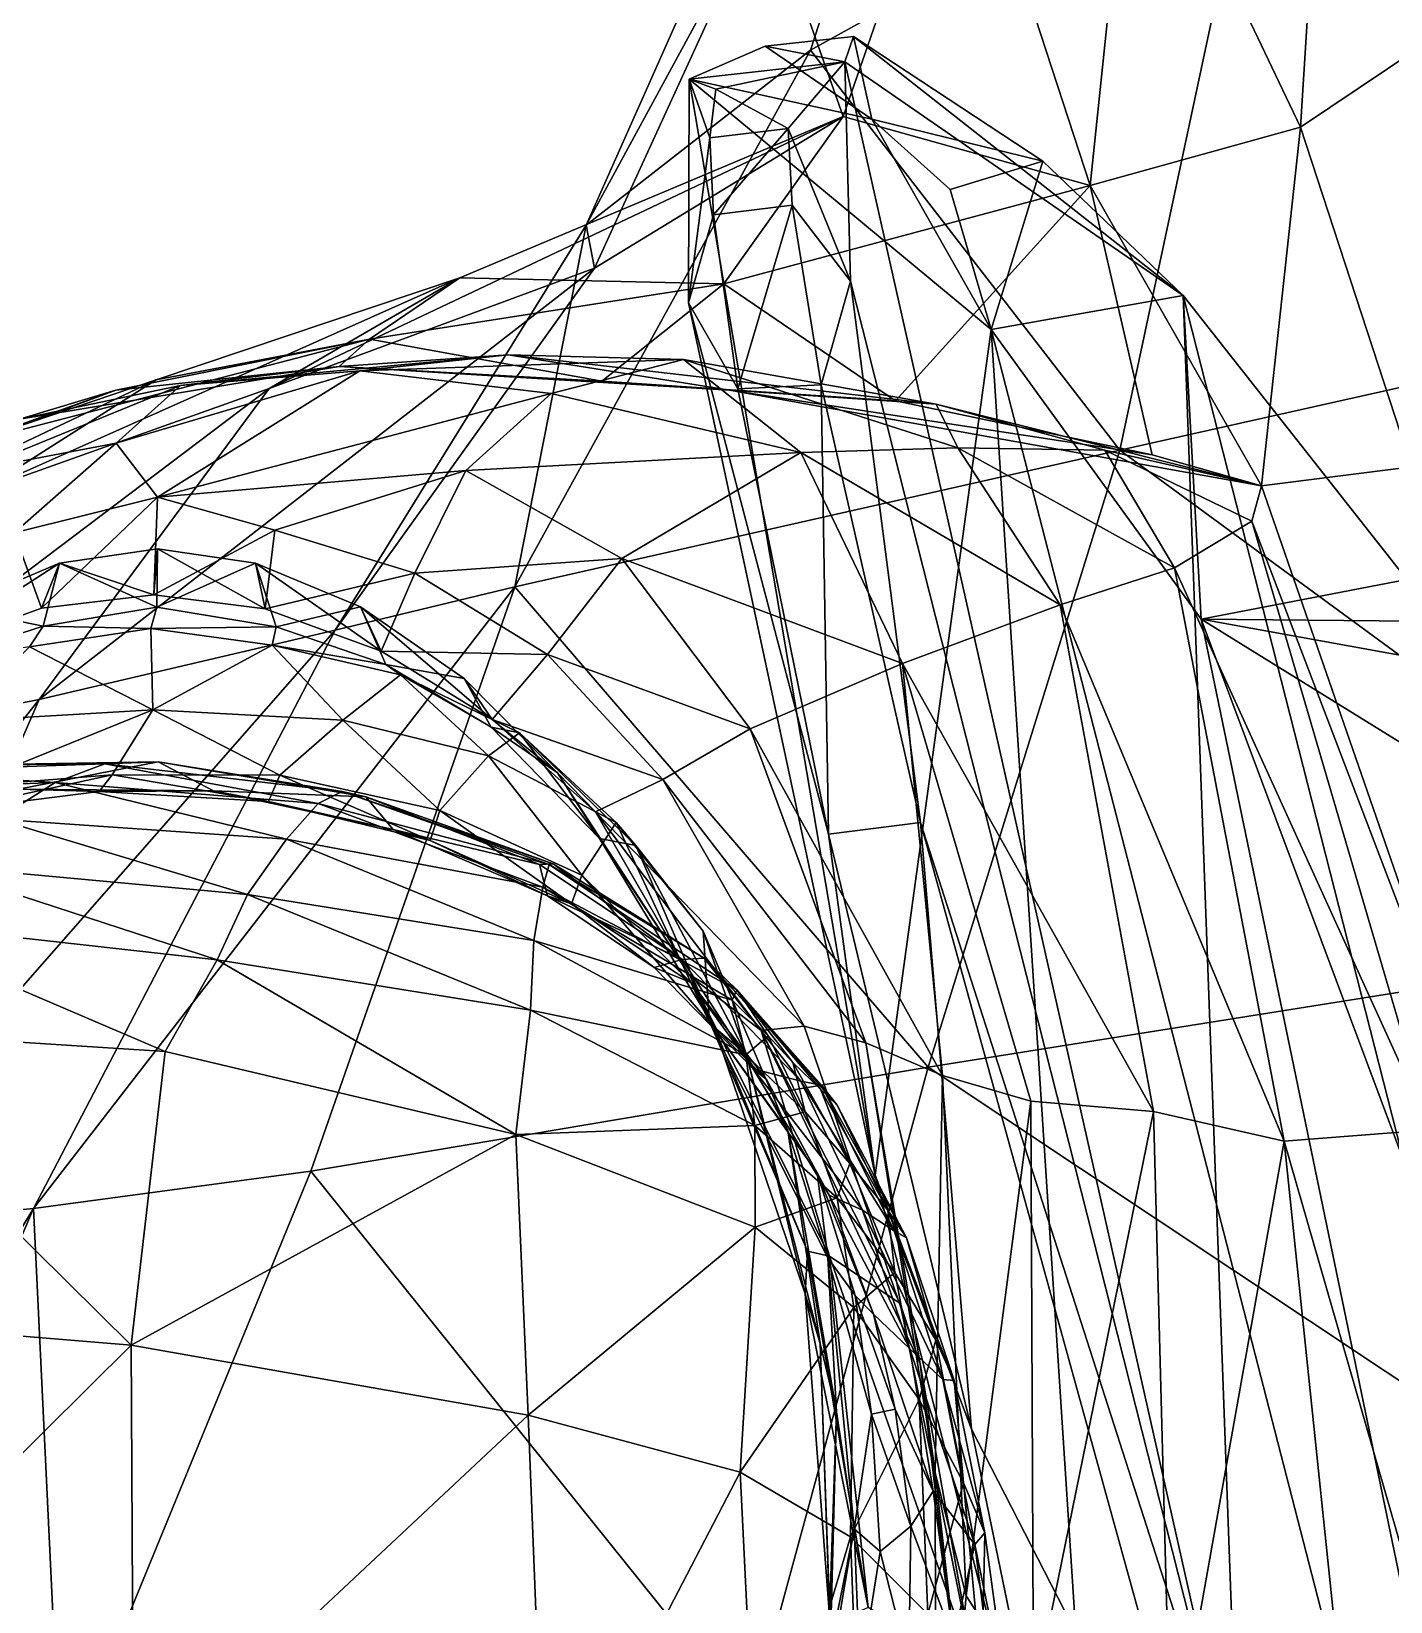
# Model space of a CAD drawing. Extents: x -1.1 to 1.1, y -3.78 to 5.59.
# Drawn here: x -0.856 to -0.411, y 1.039 to 1.552 of the extents above; entities that cross this region are included whole.
import ezdxf

# ---------------------------------------------------------------- set-up
doc = ezdxf.new("R2010")
doc.units = 0
doc.layers.add('STEGOSRS$LWO', color=1, linetype='CONTINUOUS')

msp = doc.modelspace()

# ---------------------------------------------------------------- linework, layer by layer
at = {"layer": 'STEGOSRS$LWO'}
for points in [[(-0.67457, 1.48857, 2.4968), (-0.60115, 1.54574, 2.56112), (-0.47158, 1.94512, 2.37919)], [(-0.61598, 1.59634, 2.33102), (-0.67457, 1.48857, 2.4968), (-0.47158, 1.94512, 2.37919)], [(-0.60115, 1.54574, 2.56112), (-0.45474, 1.62695, 2.66234), (-0.47158, 1.94512, 2.37919)], [(-0.44093, 1.52063, 1.83764), (-0.49577, 1.63547, 1.97441), (-0.41676, 1.90533, 1.81855)], [(-0.38375, 1.55898, 1.77578), (-0.44093, 1.52063, 1.83764), (-0.41676, 1.90533, 1.81855)], [(-0.2349, 1.72826, 2.7997), (-0.45474, 1.62695, 2.66234), (-0.25598, 1.4696, 2.96442)], [(-0.55262, 1.63304, 2.15224), (-0.59048, 1.5241, 2.20216), (-0.61598, 1.59634, 2.33102)], [(-0.5097, 1.50154, 1.99338), (-0.59048, 1.5241, 2.20216), (-0.55262, 1.63304, 2.15224)], [(-0.49577, 1.63547, 1.97441), (-0.5097, 1.50154, 1.99338), (-0.55262, 1.63304, 2.15224)], [(-0.49577, 1.63547, 1.97441), (-0.44093, 1.52063, 1.83764), (-0.5097, 1.50154, 1.99338)], [(-0.45474, 1.62695, 2.66234), (-0.60115, 1.54574, 2.56112), (-0.49998, 1.41505, 2.76504)], [(-0.49998, 1.41505, 2.76504), (-0.25598, 1.4696, 2.96442), (-0.45474, 1.62695, 2.66234)], [(-0.61598, 1.59634, 2.33102), (-0.67182, 1.47454, 2.40073), (-0.67457, 1.48857, 2.4968)], [(-0.59048, 1.5241, 2.20216), (-0.67182, 1.47454, 2.40073), (-0.61598, 1.59634, 2.33102)], [(-0.38375, 1.55898, 1.77578), (-0.4046, 1.40956, 1.76824), (-0.44093, 1.52063, 1.83764)], [(-0.6979, 1.3703, 2.62856), (-0.49998, 1.41505, 2.76504), (-0.60115, 1.54574, 2.56112)], [(-0.60115, 1.54574, 2.56112), (-0.67457, 1.48857, 2.4968), (-0.6979, 1.3703, 2.62856)], [(-0.61602, 1.54707, 4.17737), (-0.58115, 1.52325, 4.0155), (-0.64086, 1.53626, 4.23867)], [(-0.61602, 1.54707, 4.17737), (-0.64086, 1.53626, 4.23867), (-0.58991, 1.54193, 4.25865)], [(-0.58713, 1.55027, 4.17845), (-0.61602, 1.54707, 4.17737), (-0.58991, 1.54193, 4.25865)], [(-0.58115, 1.52325, 4.0155), (-0.61602, 1.54707, 4.17737), (-0.58713, 1.55027, 4.17845)], [(-0.58991, 1.54193, 4.25865), (-0.47927, 1.46554, 3.81535), (-0.58713, 1.55027, 4.17845)], [(-0.52521, 1.5095, 3.9264), (-0.58713, 1.55027, 4.17845), (-0.47927, 1.46554, 3.81535)], [(-0.52521, 1.5095, 3.9264), (-0.58115, 1.52325, 4.0155), (-0.58713, 1.55027, 4.17845)], [(-0.64086, 1.53626, 4.23867), (-0.63216, 1.53298, 4.27149), (-0.58991, 1.54193, 4.25865)], [(-0.58991, 1.54193, 4.25865), (-0.63216, 1.53298, 4.27149), (-0.60846, 1.52018, 4.29641)], [(-0.58813, 1.47027, 4.29694), (-0.58991, 1.54193, 4.25865), (-0.60846, 1.52018, 4.29641)], [(-0.58813, 1.47027, 4.29694), (-0.46108, 0.96934, 4.04246), (-0.58991, 1.54193, 4.25865)], [(-0.58991, 1.54193, 4.25865), (-0.46108, 0.96934, 4.04246), (-0.47927, 1.46554, 3.81535)], [(-0.64086, 1.53626, 4.23867), (-0.64109, 1.46316, 4.28611), (-0.63407, 1.51711, 4.29136)], [(-0.64109, 1.46316, 4.28611), (-0.64086, 1.53626, 4.23867), (-0.58001, 1.17793, 4.1504)], [(-0.63407, 1.51711, 4.29136), (-0.63216, 1.53298, 4.27149), (-0.64086, 1.53626, 4.23867)], [(-0.54205, 1.45445, 3.79911), (-0.64086, 1.53626, 4.23867), (-0.58115, 1.52325, 4.0155)], [(-0.64086, 1.53626, 4.23867), (-0.54205, 1.45445, 3.79911), (-0.58001, 1.17793, 4.1504)], [(-0.63216, 1.53298, 4.27149), (-0.63407, 1.51711, 4.29136), (-0.60846, 1.52018, 4.29641)], [(-0.71589, 1.47138, 2.13101), (-0.77824, 1.43517, 2.28306), (-0.59048, 1.5241, 2.20216)], [(-0.77824, 1.43517, 2.28306), (-0.67182, 1.47454, 2.40073), (-0.59048, 1.5241, 2.20216)], [(-0.71589, 1.47138, 2.13101), (-0.59048, 1.5241, 2.20216), (-0.62957, 1.46944, 1.98511)], [(-0.63407, 1.51711, 4.29136), (-0.63293, 1.49199, 4.30052), (-0.60846, 1.52018, 4.29641)], [(-0.60718, 1.49508, 4.3056), (-0.60846, 1.52018, 4.29641), (-0.63293, 1.49199, 4.30052)], [(-0.5097, 1.50154, 1.99338), (-0.62957, 1.46944, 1.98511), (-0.59048, 1.5241, 2.20216)], [(-0.60718, 1.49508, 4.3056), (-0.58813, 1.47027, 4.29694), (-0.60846, 1.52018, 4.29641)], [(-0.55554, 1.50028, 3.90539), (-0.54205, 1.45445, 3.79911), (-0.58115, 1.52325, 4.0155)], [(-0.55554, 1.50028, 3.90539), (-0.58115, 1.52325, 4.0155), (-0.52521, 1.5095, 3.9264)], [(-0.45373, 1.40334, 1.80588), (-0.5097, 1.50154, 1.99338), (-0.44093, 1.52063, 1.83764)], [(-0.4046, 1.40956, 1.76824), (-0.45373, 1.40334, 1.80588), (-0.44093, 1.52063, 1.83764)], [(-0.63293, 1.49199, 4.30052), (-0.63407, 1.51711, 4.29136), (-0.64109, 1.46316, 4.28611)], [(-0.54205, 1.45445, 3.79911), (-0.55554, 1.50028, 3.90539), (-0.52521, 1.5095, 3.9264)], [(-0.47927, 1.46554, 3.81535), (-0.54205, 1.45445, 3.79911), (-0.52521, 1.5095, 3.9264)], [(-0.62957, 1.46944, 1.98511), (-0.5097, 1.50154, 1.99338), (-0.57335, 1.43112, 1.8332)], [(-0.4895, 1.41349, 1.83217), (-0.57335, 1.43112, 1.8332), (-0.5097, 1.50154, 1.99338)], [(-0.45373, 1.40334, 1.80588), (-0.4895, 1.41349, 1.83217), (-0.5097, 1.50154, 1.99338)], [(-0.63293, 1.49199, 4.30052), (-0.6249, 1.43506, 4.29239), (-0.60718, 1.49508, 4.3056)], [(-0.59771, 1.43641, 4.29706), (-0.60718, 1.49508, 4.3056), (-0.6249, 1.43506, 4.29239)], [(-0.60718, 1.49508, 4.3056), (-0.59771, 1.43641, 4.29706), (-0.58813, 1.47027, 4.29694)], [(-0.63293, 1.49199, 4.30052), (-0.64109, 1.46316, 4.28611), (-0.6249, 1.43506, 4.29239)], [(-0.75667, 1.35615, 2.5584), (-0.6979, 1.3703, 2.62856), (-0.67457, 1.48857, 2.4968)], [(-0.67182, 1.47454, 2.40073), (-0.75667, 1.35615, 2.5584), (-0.67457, 1.48857, 2.4968)], [(-0.77824, 1.43517, 2.28306), (-0.85343, 1.33353, 2.39829), (-0.67182, 1.47454, 2.40073)], [(-0.85343, 1.33353, 2.39829), (-0.75667, 1.35615, 2.5584), (-0.67182, 1.47454, 2.40073)], [(-0.81519, 1.43795, 2.06368), (-0.87253, 1.40156, 2.16455), (-0.71589, 1.47138, 2.13101)], [(-0.87253, 1.40156, 2.16455), (-0.77824, 1.43517, 2.28306), (-0.71589, 1.47138, 2.13101)], [(-0.81519, 1.43795, 2.06368), (-0.71589, 1.47138, 2.13101), (-0.74543, 1.4513, 1.95079)], [(-0.62957, 1.46944, 1.98511), (-0.74543, 1.4513, 1.95079), (-0.71589, 1.47138, 2.13101)], [(-0.74543, 1.4513, 1.95079), (-0.62957, 1.46944, 1.98511), (-0.66941, 1.43756, 1.83386)], [(-0.57335, 1.43112, 1.8332), (-0.66941, 1.43756, 1.83386), (-0.62957, 1.46944, 1.98511)], [(-0.59771, 1.43641, 4.29706), (-0.56517, 1.29331, 4.23433), (-0.58813, 1.47027, 4.29694)], [(-0.46108, 0.96934, 4.04246), (-0.58813, 1.47027, 4.29694), (-0.56517, 1.29331, 4.23433)], [(-0.25598, 1.4696, 2.96442), (-0.49998, 1.41505, 2.76504), (-0.28501, 1.25745, 3.0807)], [(-0.6249, 1.43506, 4.29239), (-0.64109, 1.46316, 4.28611), (-0.59524, 1.28948, 4.22803)], [(-0.64109, 1.46316, 4.28611), (-0.58001, 1.17793, 4.1504), (-0.59524, 1.28948, 4.22803)], [(-0.4734, 1.35976, 3.55936), (-0.54205, 1.45445, 3.79911), (-0.47927, 1.46554, 3.81535)], [(-0.40619, 1.37274, 3.58354), (-0.4734, 1.35976, 3.55936), (-0.47927, 1.46554, 3.81535)], [(-0.46108, 0.96934, 4.04246), (-0.21888, 0.44364, 3.48794), (-0.47927, 1.46554, 3.81535)], [(-0.47927, 1.46554, 3.81535), (-0.21888, 0.44364, 3.48794), (-0.40619, 1.37274, 3.58354)], [(-0.58001, 1.17793, 4.1504), (-0.54205, 1.45445, 3.79911), (-0.50509, 0.88407, 3.9867)], [(-0.50509, 0.88407, 3.9867), (-0.54205, 1.45445, 3.79911), (-0.29145, 0.48169, 3.38892)], [(-0.54205, 1.45445, 3.79911), (-0.4734, 1.35976, 3.55936), (-0.29145, 0.48169, 3.38892)], [(-0.8283, 1.43467, 1.86351), (-0.87706, 1.4171, 1.94047), (-0.74543, 1.4513, 1.95079)], [(-0.87706, 1.4171, 1.94047), (-0.81519, 1.43795, 2.06368), (-0.74543, 1.4513, 1.95079)], [(-0.8283, 1.43467, 1.86351), (-0.74543, 1.4513, 1.95079), (-0.75535, 1.44234, 1.7809)], [(-0.66941, 1.43756, 1.83386), (-0.75535, 1.44234, 1.7809), (-0.74543, 1.4513, 1.95079)], [(-0.75535, 1.44234, 1.7809), (-0.7, 1.44619, 1.68489), (-0.80719, 1.4361, 1.63141)], [(-0.7, 1.44619, 1.68489), (-0.74858, 1.44093, 1.5537), (-0.80719, 1.4361, 1.63141)], [(-0.7, 1.44619, 1.68489), (-0.75535, 1.44234, 1.7809), (-0.62767, 1.43467, 1.76029)], [(-0.7, 1.44619, 1.68489), (-0.64273, 1.44462, 1.59622), (-0.74858, 1.44093, 1.5537)], [(-0.64273, 1.44462, 1.59622), (-0.68601, 1.43354, 1.46926), (-0.74858, 1.44093, 1.5537)], [(-0.62767, 1.43467, 1.76029), (-0.56007, 1.43009, 1.71448), (-0.7, 1.44619, 1.68489)], [(-0.64273, 1.44462, 1.59622), (-0.7, 1.44619, 1.68489), (-0.56007, 1.43009, 1.71448)], [(-0.64273, 1.44462, 1.59622), (-0.60432, 1.41425, 1.47823), (-0.68601, 1.43354, 1.46926)], [(-0.56007, 1.43009, 1.71448), (-0.553, 1.41576, 1.61619), (-0.64273, 1.44462, 1.59622)], [(-0.60432, 1.41425, 1.47823), (-0.64273, 1.44462, 1.59622), (-0.553, 1.41576, 1.61619)], [(-0.87706, 1.4171, 1.94047), (-0.93783, 1.37989, 2.0108), (-0.81519, 1.43795, 2.06368)], [(-0.93783, 1.37989, 2.0108), (-0.87253, 1.40156, 2.16455), (-0.81519, 1.43795, 2.06368)], [(-0.80719, 1.4361, 1.63141), (-0.85983, 1.42511, 1.68653), (-0.75535, 1.44234, 1.7809)], [(-0.85983, 1.42511, 1.68653), (-0.8283, 1.43467, 1.86351), (-0.75535, 1.44234, 1.7809)], [(-0.80719, 1.4361, 1.63141), (-0.74858, 1.44093, 1.5537), (-0.82823, 1.41734, 1.41659)], [(-0.74858, 1.44093, 1.5537), (-0.81471, 1.39965, 1.24099), (-0.82823, 1.41734, 1.41659)], [(-0.74858, 1.44093, 1.5537), (-0.68601, 1.43354, 1.46926), (-0.81471, 1.39965, 1.24099)], [(-0.66941, 1.43756, 1.83386), (-0.62767, 1.43467, 1.76029), (-0.75535, 1.44234, 1.7809)], [(-0.62767, 1.43467, 1.76029), (-0.66941, 1.43756, 1.83386), (-0.57335, 1.43112, 1.8332)], [(-0.87253, 1.40156, 2.16455), (-0.93377, 1.31771, 2.23581), (-0.77824, 1.43517, 2.28306)], [(-0.93377, 1.31771, 2.23581), (-0.85343, 1.33353, 2.39829), (-0.77824, 1.43517, 2.28306)], [(-0.85983, 1.42511, 1.68653), (-0.91788, 1.40152, 1.73569), (-0.8283, 1.43467, 1.86351)], [(-0.91788, 1.40152, 1.73569), (-0.87706, 1.4171, 1.94047), (-0.8283, 1.43467, 1.86351)], [(-0.82823, 1.41734, 1.41659), (-0.87504, 1.4085, 1.44543), (-0.80719, 1.4361, 1.63141)], [(-0.87504, 1.4085, 1.44543), (-0.85983, 1.42511, 1.68653), (-0.80719, 1.4361, 1.63141)], [(-0.68601, 1.43354, 1.46926), (-0.71386, 1.40835, 1.31403), (-0.81471, 1.39965, 1.24099)], [(-0.68601, 1.43354, 1.46926), (-0.60432, 1.41425, 1.47823), (-0.71386, 1.40835, 1.31403)], [(-0.45373, 1.40334, 1.80588), (-0.62767, 1.43467, 1.76029), (-0.4895, 1.41349, 1.83217)], [(-0.62767, 1.43467, 1.76029), (-0.57335, 1.43112, 1.8332), (-0.4895, 1.41349, 1.83217)], [(-0.56007, 1.43009, 1.71448), (-0.62767, 1.43467, 1.76029), (-0.45373, 1.40334, 1.80588)], [(-0.6249, 1.43506, 4.29239), (-0.59524, 1.28948, 4.22803), (-0.59771, 1.43641, 4.29706)], [(-0.56517, 1.29331, 4.23433), (-0.59771, 1.43641, 4.29706), (-0.59524, 1.28948, 4.22803)], [(-0.50498, 1.41499, 1.71357), (-0.56007, 1.43009, 1.71448), (-0.45373, 1.40334, 1.80588)], [(-0.553, 1.41576, 1.61619), (-0.56007, 1.43009, 1.71448), (-0.50498, 1.41499, 1.71357)], [(-0.86154, 1.388, 1.21196), (-0.87504, 1.4085, 1.44543), (-0.82823, 1.41734, 1.41659)], [(-0.81471, 1.39965, 1.24099), (-0.86154, 1.388, 1.21196), (-0.82823, 1.41734, 1.41659)], [(-0.60432, 1.41425, 1.47823), (-0.66293, 1.37963, 1.26532), (-0.71386, 1.40835, 1.31403)], [(-0.49998, 1.41505, 2.76504), (-0.6979, 1.3703, 2.62856), (-0.56274, 1.2133, 2.87026)], [(-0.60432, 1.41425, 1.47823), (-0.57113, 1.3452, 1.38412), (-0.66293, 1.37963, 1.26532)], [(-0.553, 1.41576, 1.61619), (-0.51954, 1.36444, 1.55762), (-0.60432, 1.41425, 1.47823)], [(-0.57113, 1.3452, 1.38412), (-0.60432, 1.41425, 1.47823), (-0.51954, 1.36444, 1.55762)], [(-0.56274, 1.2133, 2.87026), (-0.28501, 1.25745, 3.0807), (-0.49998, 1.41505, 2.76504)], [(-0.50498, 1.41499, 1.71357), (-0.48217, 1.37653, 1.67257), (-0.553, 1.41576, 1.61619)], [(-0.51954, 1.36444, 1.55762), (-0.553, 1.41576, 1.61619), (-0.48217, 1.37653, 1.67257)], [(-0.45373, 1.40334, 1.80588), (-0.45689, 1.39182, 1.76623), (-0.50498, 1.41499, 1.71357)], [(-0.48217, 1.37653, 1.67257), (-0.50498, 1.41499, 1.71357), (-0.45689, 1.39182, 1.76623)], [(-0.81471, 1.39965, 1.24099), (-0.71386, 1.40835, 1.31403), (-0.77632, 1.38887, 1.18335)], [(-0.71386, 1.40835, 1.31403), (-0.73059, 1.37482, 1.16701), (-0.77632, 1.38887, 1.18335)], [(-0.71386, 1.40835, 1.31403), (-0.66293, 1.37963, 1.26532), (-0.73059, 1.37482, 1.16701)], [(-0.45373, 1.40334, 1.80588), (-0.4046, 1.40956, 1.76824), (-0.37967, 1.18971, 1.69008)], [(-0.45373, 1.40334, 1.80588), (-0.37967, 1.18971, 1.69008), (-0.45689, 1.39182, 1.76623)], [(-0.85269, 1.36331, 1.05631), (-0.86154, 1.388, 1.21196), (-0.81471, 1.39965, 1.24099)], [(-0.81596, 1.36773, 1.05544), (-0.85269, 1.36331, 1.05631), (-0.81471, 1.39965, 1.24099)], [(-0.81471, 1.39965, 1.24099), (-0.77632, 1.38887, 1.18335), (-0.81596, 1.36773, 1.05544)], [(-0.45689, 1.39182, 1.76623), (-0.39854, 1.19274, 1.65466), (-0.48217, 1.37653, 1.67257)], [(-0.37967, 1.18971, 1.69008), (-0.39854, 1.19274, 1.65466), (-0.45689, 1.39182, 1.76623)], [(-0.85269, 1.36331, 1.05631), (-0.89136, 1.34929, 1.0556), (-0.86154, 1.388, 1.21196)], [(-0.77632, 1.38887, 1.18335), (-0.7795, 1.36314, 1.05533), (-0.81596, 1.36773, 1.05544)], [(-0.77632, 1.38887, 1.18335), (-0.73059, 1.37482, 1.16701), (-0.7795, 1.36314, 1.05533)], [(-0.81468, 1.38278, 0.94678), (-0.84677, 1.3781, 0.94587), (-0.81596, 1.36773, 1.05544)], [(-0.81468, 1.38278, 0.94678), (-0.8149, 1.36362, 0.84117), (-0.84677, 1.3781, 0.94587)], [(-0.81596, 1.36773, 1.05544), (-0.7795, 1.36314, 1.05533), (-0.81468, 1.38278, 0.94678)], [(-0.81468, 1.38278, 0.94678), (-0.78265, 1.37806, 0.9455), (-0.8149, 1.36362, 0.84117)], [(-0.78265, 1.37806, 0.9455), (-0.81468, 1.38278, 0.94678), (-0.7795, 1.36314, 1.05533)], [(-0.88128, 1.36346, 0.9409), (-0.89136, 1.34929, 1.0556), (-0.84677, 1.3781, 0.94587)], [(-0.89136, 1.34929, 1.0556), (-0.85269, 1.36331, 1.05631), (-0.84677, 1.3781, 0.94587)], [(-0.84677, 1.3781, 0.94587), (-0.8521, 1.35748, 0.81791), (-0.88128, 1.36346, 0.9409)], [(-0.85269, 1.36331, 1.05631), (-0.81596, 1.36773, 1.05544), (-0.84677, 1.3781, 0.94587)], [(-0.8521, 1.35748, 0.81791), (-0.84677, 1.3781, 0.94587), (-0.8149, 1.36362, 0.84117)], [(-0.77592, 1.35722, 0.81782), (-0.8149, 1.36362, 0.84117), (-0.78265, 1.37806, 0.9455)], [(-0.74836, 1.3638, 0.94233), (-0.78265, 1.37806, 0.9455), (-0.74163, 1.34931, 1.05506)], [(-0.7795, 1.36314, 1.05533), (-0.74163, 1.34931, 1.05506), (-0.78265, 1.37806, 0.9455)], [(-0.78265, 1.37806, 0.9455), (-0.74836, 1.3638, 0.94233), (-0.77592, 1.35722, 0.81782)], [(-0.66293, 1.37963, 1.26532), (-0.68723, 1.34824, 1.15042), (-0.73059, 1.37482, 1.16701)], [(-0.66293, 1.37963, 1.26532), (-0.62088, 1.32387, 1.22373), (-0.68723, 1.34824, 1.15042)], [(-0.57113, 1.3452, 1.38412), (-0.62088, 1.32387, 1.22373), (-0.66293, 1.37963, 1.26532)], [(-0.48217, 1.37653, 1.67257), (-0.44632, 1.18907, 1.57167), (-0.51954, 1.36444, 1.55762)], [(-0.39854, 1.19274, 1.65466), (-0.44632, 1.18907, 1.57167), (-0.48217, 1.37653, 1.67257)], [(-0.73059, 1.37482, 1.16701), (-0.74163, 1.34931, 1.05506), (-0.7795, 1.36314, 1.05533)], [(-0.73059, 1.37482, 1.16701), (-0.68723, 1.34824, 1.15042), (-0.74163, 1.34931, 1.05506)], [(-0.36857, 1.35873, 3.19522), (-0.4734, 1.35976, 3.55936), (-0.40619, 1.37274, 3.58354)], [(-0.75667, 1.35615, 2.5584), (-0.85531, 1.16706, 2.66291), (-0.6979, 1.3703, 2.62856)], [(-0.85531, 1.16706, 2.66291), (-0.76454, 1.17932, 2.73385), (-0.6979, 1.3703, 2.62856)], [(-0.76454, 1.17932, 2.73385), (-0.56274, 1.2133, 2.87026), (-0.6979, 1.3703, 2.62856)], [(-0.88766, 1.34597, 0.81874), (-0.88128, 1.36346, 0.9409), (-0.8521, 1.35748, 0.81791)], [(-0.8149, 1.36362, 0.84117), (-0.81693, 1.3567, 0.6662), (-0.8521, 1.35748, 0.81791)], [(-0.8149, 1.36362, 0.84117), (-0.77592, 1.35722, 0.81782), (-0.81693, 1.3567, 0.6662)], [(-0.74005, 1.34488, 0.81871), (-0.77592, 1.35722, 0.81782), (-0.74836, 1.3638, 0.94233)], [(-0.71447, 1.34034, 0.93744), (-0.74836, 1.3638, 0.94233), (-0.70531, 1.32692, 1.05268)], [(-0.74163, 1.34931, 1.05506), (-0.70531, 1.32692, 1.05268), (-0.74836, 1.3638, 0.94233)], [(-0.74836, 1.3638, 0.94233), (-0.71447, 1.34034, 0.93744), (-0.74005, 1.34488, 0.81871)], [(-0.51954, 1.36444, 1.55762), (-0.48896, 1.19879, 1.4762), (-0.57113, 1.3452, 1.38412)], [(-0.44632, 1.18907, 1.57167), (-0.48896, 1.19879, 1.4762), (-0.51954, 1.36444, 1.55762)], [(-0.85343, 1.33353, 2.39829), (-0.92885, 1.16002, 2.47576), (-0.75667, 1.35615, 2.5584)], [(-0.92885, 1.16002, 2.47576), (-0.85531, 1.16706, 2.66291), (-0.75667, 1.35615, 2.5584)], [(-0.8521, 1.35748, 0.81791), (-0.85661, 1.35075, 0.64319), (-0.88766, 1.34597, 0.81874)], [(-0.85661, 1.35075, 0.64319), (-0.8521, 1.35748, 0.81791), (-0.81693, 1.3567, 0.6662)], [(-0.81693, 1.3567, 0.6662), (-0.81623, 1.33009, 0.47303), (-0.85661, 1.35075, 0.64319)], [(-0.77719, 1.35128, 0.64342), (-0.81693, 1.3567, 0.6662), (-0.77592, 1.35722, 0.81782)], [(-0.81693, 1.3567, 0.6662), (-0.77719, 1.35128, 0.64342), (-0.81623, 1.33009, 0.47303)], [(-0.77592, 1.35722, 0.81782), (-0.74005, 1.34488, 0.81871), (-0.77719, 1.35128, 0.64342)], [(-0.36857, 1.35873, 3.19522), (-0.37713, 1.34235, 3.1807), (-0.4734, 1.35976, 3.55936)], [(-0.37713, 1.34235, 3.1807), (-0.35615, 1.28718, 3.13701), (-0.4734, 1.35976, 3.55936)], [(-0.35615, 1.28718, 3.13701), (-0.30686, 0.91446, 3.18238), (-0.4734, 1.35976, 3.55936)], [(-0.30686, 0.91446, 3.18238), (-0.29145, 0.48169, 3.38892), (-0.4734, 1.35976, 3.55936)], [(-0.88129, 1.32629, 0.47287), (-0.85661, 1.35075, 0.64319), (-0.81623, 1.33009, 0.47303)], [(-0.75412, 1.32668, 0.47249), (-0.81623, 1.33009, 0.47303), (-0.77719, 1.35128, 0.64342)], [(-0.73526, 1.34158, 0.64775), (-0.77719, 1.35128, 0.64342), (-0.74005, 1.34488, 0.81871)], [(-0.77719, 1.35128, 0.64342), (-0.73526, 1.34158, 0.64775), (-0.75412, 1.32668, 0.47249)], [(-0.68723, 1.34824, 1.15042), (-0.70531, 1.32692, 1.05268), (-0.74163, 1.34931, 1.05506)], [(-0.68723, 1.34824, 1.15042), (-0.64946, 1.30733, 1.13205), (-0.70531, 1.32692, 1.05268)], [(-0.62088, 1.32387, 1.22373), (-0.64946, 1.30733, 1.13205), (-0.68723, 1.34824, 1.15042)], [(-0.57113, 1.3452, 1.38412), (-0.55802, 1.2105, 1.28745), (-0.62088, 1.32387, 1.22373)], [(-0.55802, 1.2105, 1.28745), (-0.57113, 1.3452, 1.38412), (-0.52916, 1.20213, 1.37961)], [(-0.48896, 1.19879, 1.4762), (-0.52916, 1.20213, 1.37961), (-0.57113, 1.3452, 1.38412)], [(-0.70647, 1.31507, 0.47475), (-0.75412, 1.32668, 0.47249), (-0.73526, 1.34158, 0.64775)], [(-0.74005, 1.34488, 0.81871), (-0.70566, 1.32447, 0.81375), (-0.73526, 1.34158, 0.64775)], [(-0.70566, 1.32447, 0.81375), (-0.74005, 1.34488, 0.81871), (-0.71447, 1.34034, 0.93744)], [(-0.69636, 1.32263, 0.64656), (-0.73526, 1.34158, 0.64775), (-0.70566, 1.32447, 0.81375)], [(-0.73526, 1.34158, 0.64775), (-0.69636, 1.32263, 0.64656), (-0.70647, 1.31507, 0.47475)], [(-0.71447, 1.34034, 0.93744), (-0.70531, 1.32692, 1.05268), (-0.68396, 1.30948, 0.9331)], [(-0.71447, 1.34034, 0.93744), (-0.68396, 1.30948, 0.9331), (-0.70566, 1.32447, 0.81375)], [(-0.93377, 1.31771, 2.23581), (-0.98667, 1.16556, 2.30367), (-0.85343, 1.33353, 2.39829)], [(-0.98667, 1.16556, 2.30367), (-0.92885, 1.16002, 2.47576), (-0.85343, 1.33353, 2.39829)], [(-0.87821, 1.30504, 0.35261), (-0.88129, 1.32629, 0.47287), (-0.81623, 1.33009, 0.47303)], [(-0.82955, 1.3089, 0.32487), (-0.87821, 1.30504, 0.35261), (-0.81623, 1.33009, 0.47303)], [(-0.82955, 1.3089, 0.32487), (-0.81623, 1.33009, 0.47303), (-0.77475, 1.30874, 0.34775)], [(-0.81623, 1.33009, 0.47303), (-0.75412, 1.32668, 0.47249), (-0.77475, 1.30874, 0.34775)], [(-0.77475, 1.30874, 0.34775), (-0.75412, 1.32668, 0.47249), (-0.72238, 1.29715, 0.34708)], [(-0.75412, 1.32668, 0.47249), (-0.70647, 1.31507, 0.47475), (-0.72238, 1.29715, 0.34708)], [(-0.70531, 1.32692, 1.05268), (-0.67145, 1.29676, 1.04742), (-0.68396, 1.30948, 0.9331)], [(-0.64946, 1.30733, 1.13205), (-0.67145, 1.29676, 1.04742), (-0.70531, 1.32692, 1.05268)], [(-0.66468, 1.29323, 0.47556), (-0.70647, 1.31507, 0.47475), (-0.69636, 1.32263, 0.64656)], [(-0.70566, 1.32447, 0.81375), (-0.67014, 1.28805, 0.80464), (-0.69636, 1.32263, 0.64656)], [(-0.67014, 1.28805, 0.80464), (-0.70566, 1.32447, 0.81375), (-0.68396, 1.30948, 0.9331)], [(-0.65835, 1.28573, 0.64434), (-0.69636, 1.32263, 0.64656), (-0.67014, 1.28805, 0.80464)], [(-0.69636, 1.32263, 0.64656), (-0.65835, 1.28573, 0.64434), (-0.66468, 1.29323, 0.47556)], [(-0.62088, 1.32387, 1.22373), (-0.5831, 1.22119, 1.1935), (-0.64946, 1.30733, 1.13205)], [(-0.5831, 1.22119, 1.1935), (-0.62088, 1.32387, 1.22373), (-0.55802, 1.2105, 1.28745)], [(-0.72238, 1.29715, 0.34708), (-0.70647, 1.31507, 0.47475), (-0.67595, 1.27606, 0.35211)], [(-0.70647, 1.31507, 0.47475), (-0.66468, 1.29323, 0.47556), (-0.67595, 1.27606, 0.35211)], [(-0.92614, 1.3033, 0.0771), (-0.90518, 1.30989, 0.10349), (-0.84818, 1.30635, 0.07322)], [(-0.90518, 1.30989, 0.10349), (-0.88136, 1.31205, 0.13716), (-0.83198, 1.3125, 0.09959)], [(-0.83198, 1.3125, 0.09959), (-0.84818, 1.30635, 0.07322), (-0.90518, 1.30989, 0.10349)], [(-0.88136, 1.31205, 0.13716), (-0.86021, 1.3042, 0.17596), (-0.81449, 1.31311, 0.13465)], [(-0.81449, 1.31311, 0.13465), (-0.83198, 1.3125, 0.09959), (-0.88136, 1.31205, 0.13716)], [(-0.79642, 1.30366, 0.17469), (-0.81449, 1.31311, 0.13465), (-0.86021, 1.3042, 0.17596)], [(-0.84818, 1.30635, 0.07322), (-0.83198, 1.3125, 0.09959), (-0.76214, 1.29951, 0.06615)], [(-0.83198, 1.3125, 0.09959), (-0.81449, 1.31311, 0.13465), (-0.75438, 1.30341, 0.09312)], [(-0.75438, 1.30341, 0.09312), (-0.76214, 1.29951, 0.06615), (-0.83198, 1.3125, 0.09959)], [(-0.81449, 1.31311, 0.13465), (-0.79642, 1.30366, 0.17469), (-0.74656, 1.30162, 0.13175)], [(-0.74656, 1.30162, 0.13175), (-0.75438, 1.30341, 0.09312), (-0.81449, 1.31311, 0.13465)], [(-0.68396, 1.30948, 0.9331), (-0.67145, 1.29676, 1.04742), (-0.64056, 1.24299, 0.9256)], [(-0.68396, 1.30948, 0.9331), (-0.64056, 1.24299, 0.9256), (-0.67014, 1.28805, 0.80464)], [(-0.84818, 1.30635, 0.07322), (-0.86718, 1.2944, 0.05204), (-0.92614, 1.3033, 0.0771)], [(-0.83375, 1.30336, 0.2198), (-0.88374, 1.29705, 0.23575), (-0.82955, 1.3089, 0.32487)], [(-0.88374, 1.29705, 0.23575), (-0.87821, 1.30504, 0.35261), (-0.82955, 1.3089, 0.32487)], [(-0.88374, 1.29705, 0.23575), (-0.83375, 1.30336, 0.2198), (-0.86021, 1.3042, 0.17596)], [(-0.86718, 1.2944, 0.05204), (-0.84818, 1.30635, 0.07322), (-0.77249, 1.28785, 0.04434)], [(-0.86021, 1.3042, 0.17596), (-0.83375, 1.30336, 0.2198), (-0.79642, 1.30366, 0.17469)], [(-0.76214, 1.29951, 0.06615), (-0.77249, 1.28785, 0.04434), (-0.84818, 1.30635, 0.07322)], [(-0.83375, 1.30336, 0.2198), (-0.82955, 1.3089, 0.32487), (-0.7784, 1.30018, 0.23564)], [(-0.82955, 1.3089, 0.32487), (-0.77475, 1.30874, 0.34775), (-0.7784, 1.30018, 0.23564)], [(-0.7784, 1.30018, 0.23564), (-0.77475, 1.30874, 0.34775), (-0.72557, 1.28736, 0.23859)], [(-0.77475, 1.30874, 0.34775), (-0.72238, 1.29715, 0.34708), (-0.72557, 1.28736, 0.23859)], [(-0.64946, 1.30733, 1.13205), (-0.6033, 1.22672, 1.10899), (-0.67145, 1.29676, 1.04742)], [(-0.6033, 1.22672, 1.10899), (-0.64946, 1.30733, 1.13205), (-0.5831, 1.22119, 1.1935)], [(-0.7784, 1.30018, 0.23564), (-0.79642, 1.30366, 0.17469), (-0.83375, 1.30336, 0.2198)], [(-0.79642, 1.30366, 0.17469), (-0.7784, 1.30018, 0.23564), (-0.7376, 1.29097, 0.17876)], [(-0.7376, 1.29097, 0.17876), (-0.74656, 1.30162, 0.13175), (-0.79642, 1.30366, 0.17469)], [(-0.72557, 1.28736, 0.23859), (-0.7376, 1.29097, 0.17876), (-0.7784, 1.30018, 0.23564)], [(-0.77249, 1.28785, 0.04434), (-0.76214, 1.29951, 0.06615), (-0.68871, 1.27214, 0.04706)], [(-0.76214, 1.29951, 0.06615), (-0.75438, 1.30341, 0.09312), (-0.68668, 1.27952, 0.069)], [(-0.68668, 1.27952, 0.069), (-0.68871, 1.27214, 0.04706), (-0.76214, 1.29951, 0.06615)], [(-0.75438, 1.30341, 0.09312), (-0.74656, 1.30162, 0.13175), (-0.68535, 1.27972, 0.09976)], [(-0.68535, 1.27972, 0.09976), (-0.68668, 1.27952, 0.069), (-0.75438, 1.30341, 0.09312)], [(-0.74656, 1.30162, 0.13175), (-0.7376, 1.29097, 0.17876), (-0.68976, 1.27952, 0.13851)], [(-0.68976, 1.27952, 0.13851), (-0.68535, 1.27972, 0.09976), (-0.74656, 1.30162, 0.13175)], [(-0.89051, 1.27948, 0.03191), (-0.86718, 1.2944, 0.05204), (-0.78524, 1.26974, 0.02372)], [(-0.77249, 1.28785, 0.04434), (-0.78524, 1.26974, 0.02372), (-0.86718, 1.2944, 0.05204)], [(-0.72557, 1.28736, 0.23859), (-0.72238, 1.29715, 0.34708), (-0.67931, 1.26664, 0.2458)], [(-0.72238, 1.29715, 0.34708), (-0.67595, 1.27606, 0.35211), (-0.67931, 1.26664, 0.2458)], [(-0.61727, 1.22524, 1.03915), (-0.67145, 1.29676, 1.04742), (-0.6033, 1.22672, 1.10899)], [(-0.67145, 1.29676, 1.04742), (-0.61727, 1.22524, 1.03915), (-0.64056, 1.24299, 0.9256)], [(-0.7376, 1.29097, 0.17876), (-0.72557, 1.28736, 0.23859), (-0.68715, 1.26929, 0.18366)], [(-0.68715, 1.26929, 0.18366), (-0.68976, 1.27952, 0.13851), (-0.7376, 1.29097, 0.17876)], [(-0.67595, 1.27606, 0.35211), (-0.66468, 1.29323, 0.47556), (-0.63416, 1.22786, 0.36136)], [(-0.66468, 1.29323, 0.47556), (-0.63633, 1.25771, 0.49062), (-0.63416, 1.22786, 0.36136)], [(-0.63633, 1.25771, 0.49062), (-0.66468, 1.29323, 0.47556), (-0.65835, 1.28573, 0.64434)], [(-0.59524, 1.28948, 4.22803), (-0.54852, 1.09493, 4.11884), (-0.56517, 1.29331, 4.23433)], [(-0.59524, 1.28948, 4.22803), (-0.58001, 1.17793, 4.1504), (-0.54852, 1.09493, 4.11884)], [(-0.56517, 1.29331, 4.23433), (-0.46592, 0.93379, 4.03103), (-0.46108, 0.96934, 4.04246)], [(-0.46592, 0.93379, 4.03103), (-0.56517, 1.29331, 4.23433), (-0.54852, 1.09493, 4.11884)], [(-0.78524, 1.26974, 0.02372), (-0.77249, 1.28785, 0.04434), (-0.69168, 1.25472, 0.02485)], [(-0.68871, 1.27214, 0.04706), (-0.69168, 1.25472, 0.02485), (-0.77249, 1.28785, 0.04434)], [(-0.67931, 1.26664, 0.2458), (-0.68715, 1.26929, 0.18366), (-0.72557, 1.28736, 0.23859)], [(-0.67014, 1.28805, 0.80464), (-0.6327, 1.2264, 0.79436), (-0.65835, 1.28573, 0.64434)], [(-0.6327, 1.2264, 0.79436), (-0.67014, 1.28805, 0.80464), (-0.64056, 1.24299, 0.9256)], [(-0.62208, 1.21746, 0.63919), (-0.65835, 1.28573, 0.64434), (-0.6327, 1.2264, 0.79436)], [(-0.65835, 1.28573, 0.64434), (-0.62208, 1.21746, 0.63919), (-0.63633, 1.25771, 0.49062)], [(-0.91319, 1.26152, 0.01333), (-0.89051, 1.27948, 0.03191), (-0.79523, 1.2484, 0.00786)], [(-0.78524, 1.26974, 0.02372), (-0.79523, 1.2484, 0.00786), (-0.89051, 1.27948, 0.03191)], [(-0.68535, 1.27972, 0.09976), (-0.68976, 1.27952, 0.13851), (-0.6431, 1.24848, 0.14373)], [(-0.68976, 1.27952, 0.13851), (-0.68715, 1.26929, 0.18366), (-0.6431, 1.24848, 0.14373)], [(-0.68668, 1.27952, 0.069), (-0.62524, 1.23855, 0.06242), (-0.68871, 1.27214, 0.04706)], [(-0.68668, 1.27952, 0.069), (-0.68535, 1.27972, 0.09976), (-0.63592, 1.24888, 0.09576)], [(-0.62524, 1.23855, 0.06242), (-0.68668, 1.27952, 0.069), (-0.63592, 1.24888, 0.09576)], [(-0.63592, 1.24888, 0.09576), (-0.68535, 1.27972, 0.09976), (-0.6431, 1.24848, 0.14373)], [(-0.67931, 1.26664, 0.2458), (-0.67595, 1.27606, 0.35211), (-0.64028, 1.24099, 0.25654)], [(-0.67595, 1.27606, 0.35211), (-0.63416, 1.22786, 0.36136), (-0.64028, 1.24099, 0.25654)], [(-0.79523, 1.2484, 0.00786), (-0.78524, 1.26974, 0.02372), (-0.69269, 1.2319, 0.00852)], [(-0.69168, 1.25472, 0.02485), (-0.69269, 1.2319, 0.00852), (-0.78524, 1.26974, 0.02372)], [(-0.68871, 1.27214, 0.04706), (-0.62677, 1.23517, 0.04088), (-0.69168, 1.25472, 0.02485)], [(-0.62524, 1.23855, 0.06242), (-0.62677, 1.23517, 0.04088), (-0.68871, 1.27214, 0.04706)], [(-0.68715, 1.26929, 0.18366), (-0.67931, 1.26664, 0.2458), (-0.65233, 1.24583, 0.19836)], [(-0.65233, 1.24583, 0.19836), (-0.6431, 1.24848, 0.14373), (-0.68715, 1.26929, 0.18366)], [(-0.64028, 1.24099, 0.25654), (-0.65233, 1.24583, 0.19836), (-0.67931, 1.26664, 0.2458)], [(-0.92794, 1.2258, 0.0016), (-0.91319, 1.26152, 0.01333), (-0.81218, 1.21842, -0.00099)], [(-0.79523, 1.2484, 0.00786), (-0.81218, 1.21842, -0.00099), (-0.91319, 1.26152, 0.01333)], [(-0.69168, 1.25472, 0.02485), (-0.62238, 1.21731, 0.02716), (-0.69269, 1.2319, 0.00852)], [(-0.62677, 1.23517, 0.04088), (-0.62238, 1.21731, 0.02716), (-0.69168, 1.25472, 0.02485)], [(-0.63633, 1.25771, 0.49062), (-0.60861, 1.19251, 0.47632), (-0.63416, 1.22786, 0.36136)], [(-0.60861, 1.19251, 0.47632), (-0.63633, 1.25771, 0.49062), (-0.62208, 1.21746, 0.63919)], [(-0.28501, 1.25745, 3.0807), (-0.56274, 1.2133, 2.87026), (-0.31359, 1.0476, 3.16647)], [(-0.81218, 1.21842, -0.00099), (-0.79523, 1.2484, 0.00786), (-0.69758, 1.19121, -0.00024)], [(-0.69269, 1.2319, 0.00852), (-0.69758, 1.19121, -0.00024), (-0.79523, 1.2484, 0.00786)], [(-0.65233, 1.24583, 0.19836), (-0.61998, 1.21271, 0.19264), (-0.6431, 1.24848, 0.14373)], [(-0.6431, 1.24848, 0.14373), (-0.60438, 1.2087, 0.13693), (-0.63592, 1.24888, 0.09576)], [(-0.60438, 1.2087, 0.13693), (-0.6431, 1.24848, 0.14373), (-0.61998, 1.21271, 0.19264)], [(-0.63592, 1.24888, 0.09576), (-0.59763, 1.20742, 0.09286), (-0.62524, 1.23855, 0.06242)], [(-0.59763, 1.20742, 0.09286), (-0.63592, 1.24888, 0.09576), (-0.60438, 1.2087, 0.13693)], [(-0.65233, 1.24583, 0.19836), (-0.64028, 1.24099, 0.25654), (-0.61998, 1.21271, 0.19264)], [(-0.60215, 1.15306, 0.89389), (-0.64056, 1.24299, 0.9256), (-0.59501, 1.15146, 0.93464)], [(-0.61727, 1.22524, 1.03915), (-0.59501, 1.15146, 0.93464), (-0.64056, 1.24299, 0.9256)], [(-0.64056, 1.24299, 0.9256), (-0.60215, 1.15306, 0.89389), (-0.6327, 1.2264, 0.79436)], [(-0.64028, 1.24099, 0.25654), (-0.63416, 1.22786, 0.36136), (-0.61557, 1.20924, 0.25685)], [(-0.64028, 1.24099, 0.25654), (-0.61557, 1.20924, 0.25685), (-0.61998, 1.21271, 0.19264)], [(-0.62677, 1.23517, 0.04088), (-0.62524, 1.23855, 0.06242), (-0.61506, 1.2235, 0.04652)], [(-0.59791, 1.20607, 0.05879), (-0.62524, 1.23855, 0.06242), (-0.5925, 1.20089, 0.06751)], [(-0.60695, 1.21482, 0.05278), (-0.62524, 1.23855, 0.06242), (-0.59791, 1.20607, 0.05879)], [(-0.61506, 1.2235, 0.04652), (-0.62524, 1.23855, 0.06242), (-0.60695, 1.21482, 0.05278)], [(-0.5925, 1.20089, 0.06751), (-0.62524, 1.23855, 0.06242), (-0.59763, 1.20742, 0.09286)], [(-0.62238, 1.21731, 0.02716), (-0.62677, 1.23517, 0.04088), (-0.61506, 1.2235, 0.04652)], [(-0.69269, 1.2319, 0.00852), (-0.61934, 1.19424, 0.01608), (-0.69758, 1.19121, -0.00024)], [(-0.62238, 1.21731, 0.02716), (-0.61934, 1.19424, 0.01608), (-0.69269, 1.2319, 0.00852)], [(-0.61557, 1.20924, 0.25685), (-0.63416, 1.22786, 0.36136), (-0.59896, 1.17878, 0.27927)], [(-0.63416, 1.22786, 0.36136), (-0.59548, 1.15091, 0.36257), (-0.59896, 1.17878, 0.27927)], [(-0.59548, 1.15091, 0.36257), (-0.63416, 1.22786, 0.36136), (-0.60861, 1.19251, 0.47632)], [(-0.94892, 1.1327, -0.00152), (-0.92794, 1.2258, 0.0016), (-0.82329, 1.12235, -0.00414)], [(-0.92794, 1.2258, 0.0016), (-0.81218, 1.21842, -0.00099), (-0.82329, 1.12235, -0.00414)], [(-0.6327, 1.2264, 0.79436), (-0.60292, 1.13917, 0.78231), (-0.62208, 1.21746, 0.63919)], [(-0.60292, 1.13917, 0.78231), (-0.6327, 1.2264, 0.79436), (-0.60215, 1.15306, 0.89389)], [(-0.60297, 1.19864, 0.03546), (-0.62238, 1.21731, 0.02716), (-0.61506, 1.2235, 0.04652)], [(-0.6033, 1.22672, 1.10899), (-0.56533, 1.11625, 1.0837), (-0.61727, 1.22524, 1.03915)], [(-0.57185, 1.13595, 1.01951), (-0.61727, 1.22524, 1.03915), (-0.56533, 1.11625, 1.0837)], [(-0.59501, 1.15146, 0.93464), (-0.61727, 1.22524, 1.03915), (-0.57185, 1.13595, 1.01951)], [(-0.60297, 1.19864, 0.03546), (-0.61506, 1.2235, 0.04652), (-0.60695, 1.21482, 0.05278)], [(-0.6033, 1.22672, 1.10899), (-0.5831, 1.22119, 1.1935), (-0.56533, 1.11625, 1.0837)], [(-0.81218, 1.21842, -0.00099), (-0.69758, 1.19121, -0.00024), (-0.82329, 1.12235, -0.00414)], [(-0.61934, 1.19424, 0.01608), (-0.62238, 1.21731, 0.02716), (-0.60297, 1.19864, 0.03546)], [(-0.59806, 1.12294, 0.63143), (-0.62208, 1.21746, 0.63919), (-0.60292, 1.13917, 0.78231)], [(-0.62208, 1.21746, 0.63919), (-0.59806, 1.12294, 0.63143), (-0.60861, 1.19251, 0.47632)], [(-0.5831, 1.22119, 1.1935), (-0.56037, 1.08062, 1.17209), (-0.56533, 1.11625, 1.0837)], [(-0.5831, 1.22119, 1.1935), (-0.55802, 1.2105, 1.28745), (-0.56037, 1.08062, 1.17209)], [(-0.56274, 1.2133, 2.87026), (-0.76454, 1.17932, 2.73385), (-0.62066, 1.00022, 2.93404)], [(-0.62066, 1.00022, 2.93404), (-0.31359, 1.0476, 3.16647), (-0.56274, 1.2133, 2.87026)], [(-0.60438, 1.2087, 0.13693), (-0.61998, 1.21271, 0.19264), (-0.58412, 1.16657, 0.15571)], [(-0.61998, 1.21271, 0.19264), (-0.5951, 1.17145, 0.21017), (-0.58412, 1.16657, 0.15571)], [(-0.61998, 1.21271, 0.19264), (-0.61557, 1.20924, 0.25685), (-0.5951, 1.17145, 0.21017)], [(-0.5883, 1.18182, 0.04523), (-0.60695, 1.21482, 0.05278), (-0.59791, 1.20607, 0.05879)], [(-0.5883, 1.18182, 0.04523), (-0.60297, 1.19864, 0.03546), (-0.60695, 1.21482, 0.05278)], [(-0.61557, 1.20924, 0.25685), (-0.59896, 1.17878, 0.27927), (-0.5951, 1.17145, 0.21017)], [(-0.59763, 1.20742, 0.09286), (-0.60438, 1.2087, 0.13693), (-0.5738, 1.15978, 0.10813)], [(-0.60438, 1.2087, 0.13693), (-0.58412, 1.16657, 0.15571), (-0.5738, 1.15978, 0.10813)], [(-0.5925, 1.20089, 0.06751), (-0.59763, 1.20742, 0.09286), (-0.56983, 1.15751, 0.07232)], [(-0.59763, 1.20742, 0.09286), (-0.5738, 1.15978, 0.10813), (-0.56983, 1.15751, 0.07232)], [(-0.55802, 1.2105, 1.28745), (-0.55025, 1.04044, 1.2709), (-0.56037, 1.08062, 1.17209)], [(-0.55802, 1.2105, 1.28745), (-0.52916, 1.20213, 1.37961), (-0.55025, 1.04044, 1.2709)], [(-0.57587, 1.16648, 0.05529), (-0.59791, 1.20607, 0.05879), (-0.5925, 1.20089, 0.06751)], [(-0.57587, 1.16648, 0.05529), (-0.5883, 1.18182, 0.04523), (-0.59791, 1.20607, 0.05879)], [(-0.52916, 1.20213, 1.37961), (-0.52826, 1.00633, 1.36482), (-0.55025, 1.04044, 1.2709)], [(-0.52916, 1.20213, 1.37961), (-0.48896, 1.19879, 1.4762), (-0.52826, 1.00633, 1.36482)], [(-0.59244, 1.17058, 0.02622), (-0.61934, 1.19424, 0.01608), (-0.60297, 1.19864, 0.03546)], [(-0.59244, 1.17058, 0.02622), (-0.60297, 1.19864, 0.03546), (-0.5883, 1.18182, 0.04523)], [(-0.56983, 1.15751, 0.07232), (-0.57587, 1.16648, 0.05529), (-0.5925, 1.20089, 0.06751)], [(-0.48321, 0.98169, 1.44832), (-0.52826, 1.00633, 1.36482), (-0.48896, 1.19879, 1.4762)], [(-0.48896, 1.19879, 1.4762), (-0.44632, 1.18907, 1.57167), (-0.48321, 0.98169, 1.44832)], [(-0.69351, 1.09953, -0.00308), (-0.82329, 1.12235, -0.00414), (-0.69758, 1.19121, -0.00024)], [(-0.61934, 1.19424, 0.01608), (-0.61924, 1.161, 0.009), (-0.69758, 1.19121, -0.00024)], [(-0.69758, 1.19121, -0.00024), (-0.61924, 1.161, 0.009), (-0.69351, 1.09953, -0.00308)], [(-0.61924, 1.161, 0.009), (-0.61934, 1.19424, 0.01608), (-0.59244, 1.17058, 0.02622)], [(-0.60861, 1.19251, 0.47632), (-0.59272, 1.10062, 0.48097), (-0.59548, 1.15091, 0.36257)], [(-0.59272, 1.10062, 0.48097), (-0.60861, 1.19251, 0.47632), (-0.59806, 1.12294, 0.63143)], [(-0.39854, 1.19274, 1.65466), (-0.37465, 0.94053, 1.57852), (-0.44632, 1.18907, 1.57167)], [(-0.42219, 0.95779, 1.52469), (-0.48321, 0.98169, 1.44832), (-0.44632, 1.18907, 1.57167)], [(-0.37465, 0.94053, 1.57852), (-0.42219, 0.95779, 1.52469), (-0.44632, 1.18907, 1.57167)], [(-0.57357, 1.14619, 0.03769), (-0.59244, 1.17058, 0.02622), (-0.5883, 1.18182, 0.04523)], [(-0.57357, 1.14619, 0.03769), (-0.5883, 1.18182, 0.04523), (-0.57587, 1.16648, 0.05529)], [(-0.76454, 1.17932, 2.73385), (-0.85531, 1.16706, 2.66291), (-0.84637, 0.98004, 2.77876)], [(-0.84637, 0.98004, 2.77876), (-0.62066, 1.00022, 2.93404), (-0.76454, 1.17932, 2.73385)], [(-0.59896, 1.17878, 0.27927), (-0.59548, 1.15091, 0.36257), (-0.58659, 1.13861, 0.28059)], [(-0.5951, 1.17145, 0.21017), (-0.59896, 1.17878, 0.27927), (-0.58061, 1.1325, 0.21984)], [(-0.59896, 1.17878, 0.27927), (-0.58659, 1.13861, 0.28059), (-0.58061, 1.1325, 0.21984)], [(-0.58001, 1.17793, 4.1504), (-0.50509, 0.88407, 3.9867), (-0.54852, 1.09493, 4.11884)], [(-0.58699, 1.13468, 0.01881), (-0.61924, 1.161, 0.009), (-0.59244, 1.17058, 0.02622)], [(-0.58412, 1.16657, 0.15571), (-0.5951, 1.17145, 0.21017), (-0.56867, 1.12122, 0.15848)], [(-0.5951, 1.17145, 0.21017), (-0.58061, 1.1325, 0.21984), (-0.56867, 1.12122, 0.15848)], [(-0.58699, 1.13468, 0.01881), (-0.59244, 1.17058, 0.02622), (-0.57357, 1.14619, 0.03769)], [(-0.92885, 1.16002, 2.47576), (-0.98805, 0.94942, 2.53367), (-0.85531, 1.16706, 2.66291)], [(-0.98805, 0.94942, 2.53367), (-0.94731, 0.95166, 2.71255), (-0.85531, 1.16706, 2.66291)], [(-0.94731, 0.95166, 2.71255), (-0.84637, 0.98004, 2.77876), (-0.85531, 1.16706, 2.66291)], [(-0.5738, 1.15978, 0.10813), (-0.58412, 1.16657, 0.15571), (-0.55787, 1.11117, 0.11068)], [(-0.58412, 1.16657, 0.15571), (-0.56867, 1.12122, 0.15848), (-0.55787, 1.11117, 0.11068)], [(-0.5602, 1.12403, 0.05164), (-0.57587, 1.16648, 0.05529), (-0.56983, 1.15751, 0.07232)], [(-0.5602, 1.12403, 0.05164), (-0.57357, 1.14619, 0.03769), (-0.57587, 1.16648, 0.05529)], [(-0.62416, 1.08083, 0.00124), (-0.69351, 1.09953, -0.00308), (-0.61924, 1.161, 0.009)], [(-0.61924, 1.161, 0.009), (-0.58699, 1.13468, 0.01881), (-0.62416, 1.08083, 0.00124)], [(-0.56983, 1.15751, 0.07232), (-0.5738, 1.15978, 0.10813), (-0.55422, 1.11085, 0.07335)], [(-0.5738, 1.15978, 0.10813), (-0.55787, 1.11117, 0.11068), (-0.55422, 1.11085, 0.07335)], [(-0.55422, 1.11085, 0.07335), (-0.5602, 1.12403, 0.05164), (-0.56983, 1.15751, 0.07232)], [(-0.60215, 1.15306, 0.89389), (-0.58235, 1.03664, 0.88125), (-0.60292, 1.13917, 0.78231)], [(-0.59501, 1.15146, 0.93464), (-0.58235, 1.03664, 0.88125), (-0.60215, 1.15306, 0.89389)], [(-0.58659, 1.13861, 0.28059), (-0.59548, 1.15091, 0.36257), (-0.5812, 1.09982, 0.30155)], [(-0.59548, 1.15091, 0.36257), (-0.58694, 1.06235, 0.37604), (-0.5812, 1.09982, 0.30155)], [(-0.58694, 1.06235, 0.37604), (-0.59548, 1.15091, 0.36257), (-0.59272, 1.10062, 0.48097)], [(-0.58235, 1.03664, 0.88125), (-0.59501, 1.15146, 0.93464), (-0.54755, 1.01596, 0.9862)], [(-0.57185, 1.13595, 1.01951), (-0.54755, 1.01596, 0.9862), (-0.59501, 1.15146, 0.93464)], [(-0.56566, 1.10465, 0.0311), (-0.58699, 1.13468, 0.01881), (-0.57357, 1.14619, 0.03769)], [(-0.56566, 1.10465, 0.0311), (-0.57357, 1.14619, 0.03769), (-0.5602, 1.12403, 0.05164)], [(-0.58811, 1.0597, 0.00917), (-0.62416, 1.08083, 0.00124), (-0.58699, 1.13468, 0.01881)], [(-0.60292, 1.13917, 0.78231), (-0.59479, 1.03098, 0.76969), (-0.59806, 1.12294, 0.63143)], [(-0.59479, 1.03098, 0.76969), (-0.60292, 1.13917, 0.78231), (-0.58235, 1.03664, 0.88125)], [(-0.58699, 1.13468, 0.01881), (-0.56566, 1.10465, 0.0311), (-0.58811, 1.0597, 0.00917)], [(-0.58061, 1.1325, 0.21984), (-0.58659, 1.13861, 0.28059), (-0.57353, 1.10148, 0.23578)], [(-0.58659, 1.13861, 0.28059), (-0.5812, 1.09982, 0.30155), (-0.57353, 1.10148, 0.23578)], [(-0.57185, 1.13595, 1.01951), (-0.56533, 1.11625, 1.0837), (-0.54755, 1.01596, 0.9862)], [(-0.94892, 1.1327, -0.00152), (-0.82329, 1.12235, -0.00414), (-0.95121, 0.9956, 0.00368)], [(-0.56867, 1.12122, 0.15848), (-0.58061, 1.1325, 0.21984), (-0.56104, 1.07463, 0.1743)], [(-0.58061, 1.1325, 0.21984), (-0.57353, 1.10148, 0.23578), (-0.56104, 1.07463, 0.1743)], [(-0.82258, 0.97858, -0.00036), (-0.95121, 0.9956, 0.00368), (-0.82329, 1.12235, -0.00414)], [(-0.82329, 1.12235, -0.00414), (-0.69351, 1.09953, -0.00308), (-0.82258, 0.97858, -0.00036)], [(-0.59461, 1.02613, 0.62775), (-0.59806, 1.12294, 0.63143), (-0.59479, 1.03098, 0.76969)], [(-0.59806, 1.12294, 0.63143), (-0.59461, 1.02613, 0.62775), (-0.59272, 1.10062, 0.48097)], [(-0.55787, 1.11117, 0.11068), (-0.56867, 1.12122, 0.15848), (-0.54743, 1.05725, 0.11744)], [(-0.56867, 1.12122, 0.15848), (-0.56104, 1.07463, 0.1743), (-0.54743, 1.05725, 0.11744)], [(-0.5512, 1.07741, 0.04855), (-0.56566, 1.10465, 0.0311), (-0.5602, 1.12403, 0.05164)], [(-0.5512, 1.07741, 0.04855), (-0.5602, 1.12403, 0.05164), (-0.55422, 1.11085, 0.07335)], [(-0.56533, 1.11625, 1.0837), (-0.54897, 0.97915, 1.05595), (-0.54755, 1.01596, 0.9862)], [(-0.56533, 1.11625, 1.0837), (-0.56037, 1.08062, 1.17209), (-0.54897, 0.97915, 1.05595)], [(-0.55422, 1.11085, 0.07335), (-0.55787, 1.11117, 0.11068), (-0.54416, 1.06098, 0.07449)], [(-0.55787, 1.11117, 0.11068), (-0.54743, 1.05725, 0.11744), (-0.54416, 1.06098, 0.07449)], [(-0.54416, 1.06098, 0.07449), (-0.5512, 1.07741, 0.04855), (-0.55422, 1.11085, 0.07335)], [(-0.56285, 1.03442, 0.0238), (-0.58811, 1.0597, 0.00917), (-0.56566, 1.10465, 0.0311)], [(-0.56566, 1.10465, 0.0311), (-0.5512, 1.07741, 0.04855), (-0.56285, 1.03442, 0.0238)], [(-0.68794, 0.95809, -0.00376), (-0.82258, 0.97858, -0.00036), (-0.69351, 1.09953, -0.00308)], [(-0.69351, 1.09953, -0.00308), (-0.62416, 1.08083, 0.00124), (-0.68794, 0.95809, -0.00376)], [(-0.59272, 1.10062, 0.48097), (-0.59586, 1.00903, 0.48787), (-0.58694, 1.06235, 0.37604)], [(-0.59586, 1.00903, 0.48787), (-0.59272, 1.10062, 0.48097), (-0.59461, 1.02613, 0.62775)], [(-0.5812, 1.09982, 0.30155), (-0.58694, 1.06235, 0.37604), (-0.57839, 1.05488, 0.3017)], [(-0.57353, 1.10148, 0.23578), (-0.5812, 1.09982, 0.30155), (-0.56835, 1.06317, 0.23394)], [(-0.5812, 1.09982, 0.30155), (-0.57839, 1.05488, 0.3017), (-0.56835, 1.06317, 0.23394)], [(-0.57353, 1.10148, 0.23578), (-0.56835, 1.06317, 0.23394), (-0.56104, 1.07463, 0.1743)], [(-0.54852, 1.09493, 4.11884), (-0.50509, 0.88407, 3.9867), (-0.46592, 0.93379, 4.03103)], [(-0.61822, 0.95827, -0.00129), (-0.68794, 0.95809, -0.00376), (-0.62416, 1.08083, 0.00124)], [(-0.62416, 1.08083, 0.00124), (-0.58811, 1.0597, 0.00917), (-0.61822, 0.95827, -0.00129)], [(-0.56037, 1.08062, 1.17209), (-0.56006, 0.92557, 1.15558), (-0.54897, 0.97915, 1.05595)], [(-0.56037, 1.08062, 1.17209), (-0.55025, 1.04044, 1.2709), (-0.56006, 0.92557, 1.15558)], [(-0.55443, 1.02612, 0.17167), (-0.56104, 1.07463, 0.1743), (-0.56835, 1.06317, 0.23394)], [(-0.54513, 1.01349, 0.04554), (-0.56285, 1.03442, 0.0238), (-0.5512, 1.07741, 0.04855)], [(-0.56104, 1.07463, 0.1743), (-0.55443, 1.02612, 0.17167), (-0.54743, 1.05725, 0.11744)], [(-0.5512, 1.07741, 0.04855), (-0.54416, 1.06098, 0.07449), (-0.54513, 1.01349, 0.04554)], [(-0.56835, 1.06317, 0.23394), (-0.57839, 1.05488, 0.3017), (-0.56903, 1.01813, 0.24027)], [(-0.56835, 1.06317, 0.23394), (-0.56903, 1.01813, 0.24027), (-0.55443, 1.02612, 0.17167)], [(-0.58393, 0.95004, 0.00866), (-0.61822, 0.95827, -0.00129), (-0.58811, 1.0597, 0.00917)], [(-0.58694, 1.06235, 0.37604), (-0.60332, 0.9796, 0.38695), (-0.58496, 1.01371, 0.31708)], [(-0.60332, 0.9796, 0.38695), (-0.58694, 1.06235, 0.37604), (-0.59586, 1.00903, 0.48787)], [(-0.58811, 1.0597, 0.00917), (-0.56285, 1.03442, 0.0238), (-0.58393, 0.95004, 0.00866)], [(-0.57839, 1.05488, 0.3017), (-0.58694, 1.06235, 0.37604), (-0.58496, 1.01371, 0.31708)], [(-0.54416, 1.06098, 0.07449), (-0.54743, 1.05725, 0.11744), (-0.53608, 1.00184, 0.07831)], [(-0.53608, 1.00184, 0.07831), (-0.54513, 1.01349, 0.04554), (-0.54416, 1.06098, 0.07449)], [(-0.57839, 1.05488, 0.3017), (-0.58496, 1.01371, 0.31708), (-0.56903, 1.01813, 0.24027)], [(-0.54112, 1.00745, 0.12211), (-0.54743, 1.05725, 0.11744), (-0.55443, 1.02612, 0.17167)], [(-0.54743, 1.05725, 0.11744), (-0.54112, 1.00745, 0.12211), (-0.53608, 1.00184, 0.07831)], [(-0.31359, 1.0476, 3.16647), (-0.62066, 1.00022, 2.93404), (-0.3352, 0.84302, 3.22261)], [(-0.55025, 1.04044, 1.2709), (-0.56593, 0.86869, 1.26888), (-0.56006, 0.92557, 1.15558)], [(-0.55025, 1.04044, 1.2709), (-0.52826, 1.00633, 1.36482), (-0.56593, 0.86869, 1.26888)]]:
    msp.add_3dface(points, dxfattribs=at)

doc.saveas('drawing.dxf')
